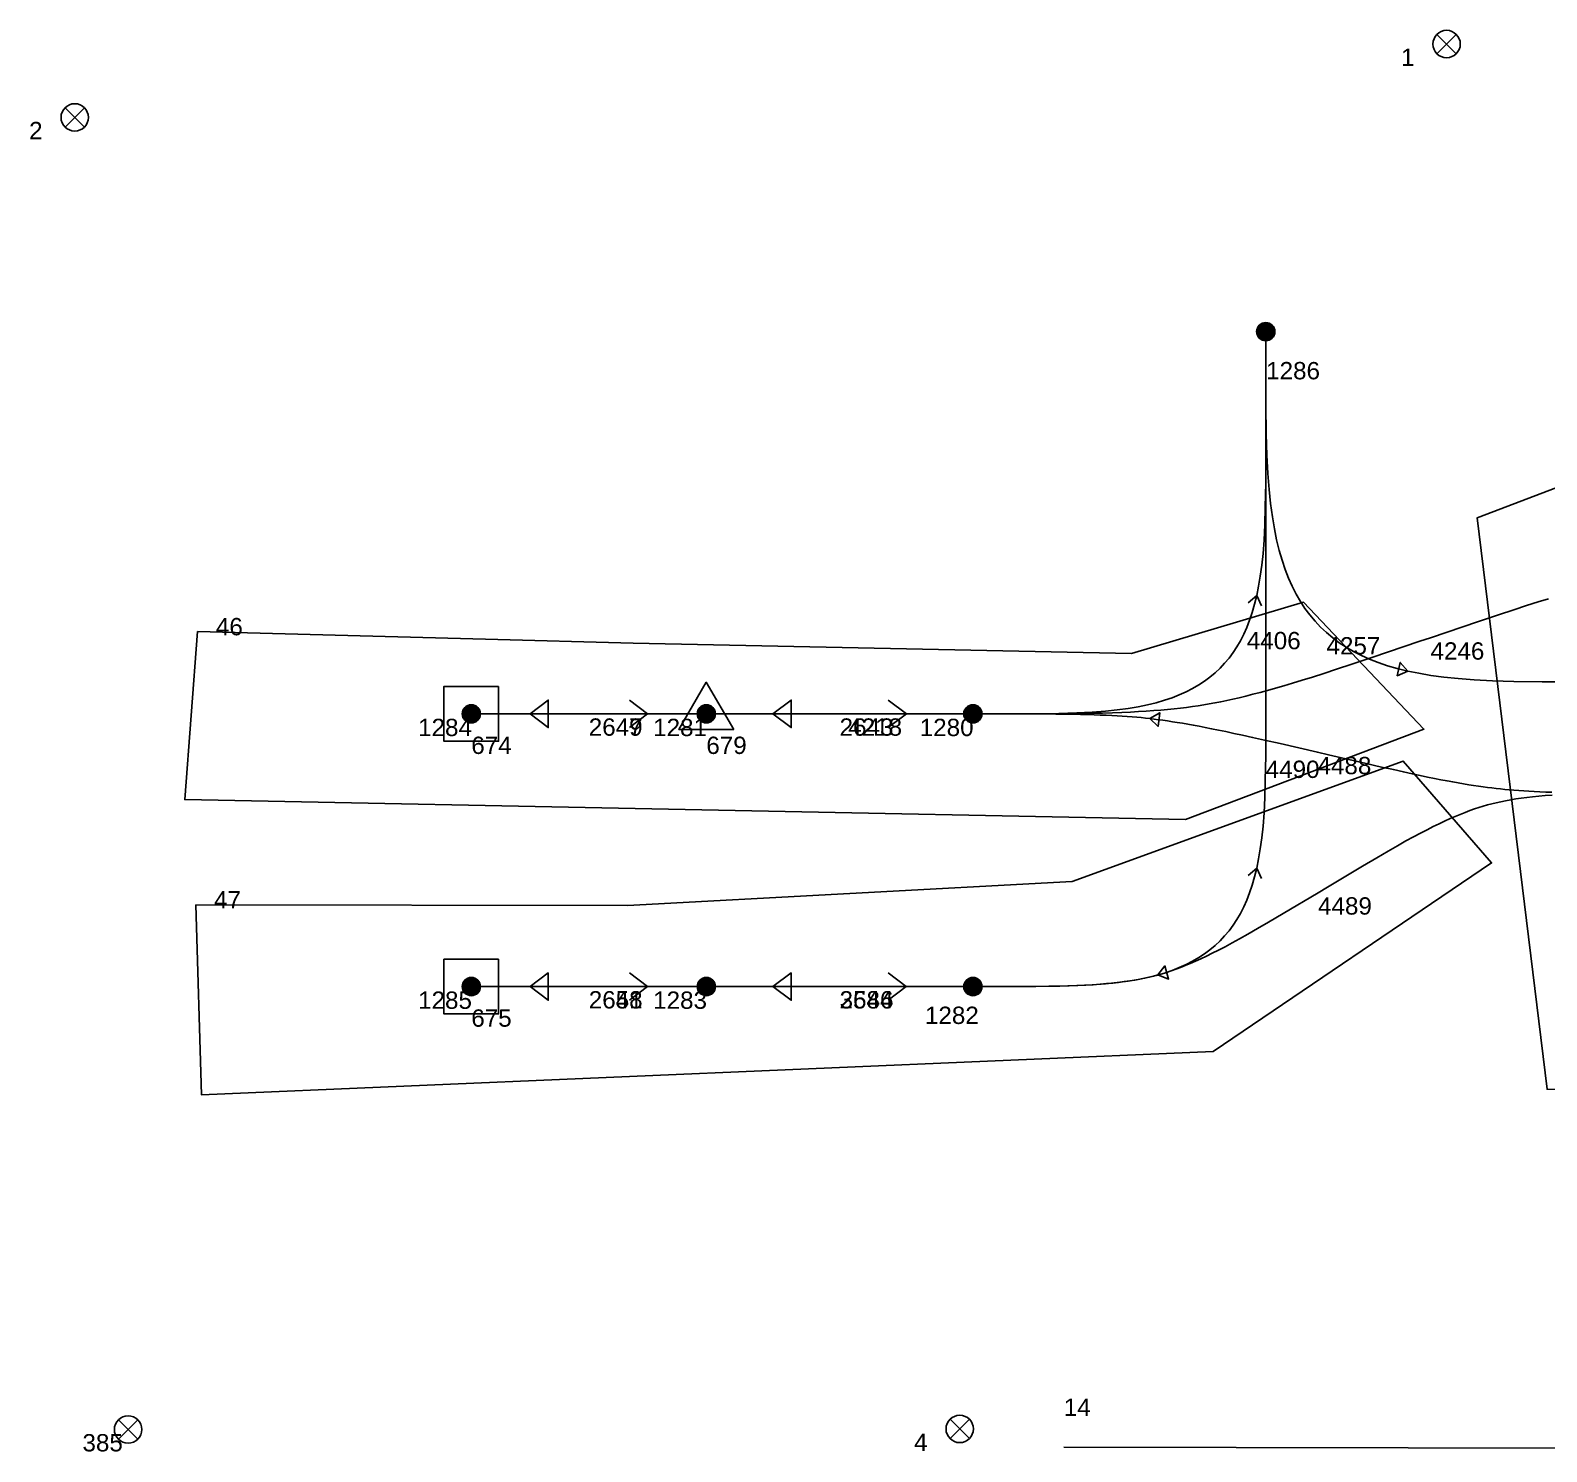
# Model space of a CAD drawing. Header units: millimetres. Extents: x 1508 to 209369, y 3688 to 146097.
# Drawn here: x 49263 to 65889, y 54105 to 69687 of the extents above; entities that cross this region are included whole.
import ezdxf

# ---------------------------------------------------------------- set-up
doc = ezdxf.new("R2010")
doc.units = ezdxf.units.MM
for name, color, linetype, true_color in [('Ndc8_Cluster', 7, 'Continuous', 0x808000), ('Ndc8_ClusterID', 7, 'Continuous', 0x808000), ('Ndc8_DrawingLine', 7, 'Continuous', 0x000000), ('Ndc8_DrawingLineID', 7, 'Continuous', 0x000000), ('Ndc8_Group_Template', 1, 'Continuous', 0xff0000), ('Ndc8_Group_TemplateID', 1, 'Continuous', 0xff0000), ('Ndc8_Home_Template', 1, 'Continuous', 0xff0000), ('Ndc8_Home_TemplateID', 1, 'Continuous', 0xff0000), ('Ndc8_Point', 7, 'Continuous', 0x000080), ('Ndc8_PointID', 7, 'Continuous', 0x000080), ('Ndc8_Reflector', 7, 'Continuous', 0x008000), ('Ndc8_ReflectorID', 7, 'Continuous', 0x008000), ('Ndc8_SD2_Forward', 5, 'Continuous', 0x0000ff), ('Ndc8_SD2_ForwardID', 5, 'Continuous', 0x0000ff), ('Ndc8_SD2_Fwd_CurveLeft', 7, 'Continuous', 0xff80c0), ('Ndc8_SD2_Fwd_CurveLeftID', 7, 'Continuous', 0xff80c0), ('Ndc8_SD2_Reverse', 5, 'Continuous', 0x0000ff), ('Ndc8_SD2_ReverseID', 5, 'Continuous', 0x0000ff)]:
    doc.layers.add(name, color=color, linetype=linetype, true_color=true_color)
doc.styles.add('Ndc8Style', font='arial.ttf', dxfattribs={"height": 0.2})

msp = doc.modelspace()

# ---------------------------------------------------------------- hatches: boundary and pattern name
at = {"layer": 'Ndc8_Point'}
h = msp.add_hatch(color=256, dxfattribs=at)
edge = h.paths.add_edge_path(flags=0)
edge.add_arc((62809, 66384), 100, 0, 360)
h = msp.add_hatch(color=256, dxfattribs=at)
edge = h.paths.add_edge_path(flags=0)
edge.add_arc((54098, 62194), 100, 0, 360)
h = msp.add_hatch(color=256, dxfattribs=at)
edge = h.paths.add_edge_path(flags=0)
edge.add_arc((56675, 62194), 100, 0, 360)
h = msp.add_hatch(color=256, dxfattribs=at)
edge = h.paths.add_edge_path(flags=0)
edge.add_arc((59598, 62194), 100, 0, 360)
h = msp.add_hatch(color=256, dxfattribs=at)
edge = h.paths.add_edge_path(flags=0)
edge.add_arc((54098, 59204), 100, 0, 360)
h = msp.add_hatch(color=256, dxfattribs=at)
edge = h.paths.add_edge_path(flags=0)
edge.add_arc((56675, 59204), 100, 0, 360)
h = msp.add_hatch(color=256, dxfattribs=at)
edge = h.paths.add_edge_path(flags=0)
edge.add_arc((59598, 59204), 100, 0, 360)

# ---------------------------------------------------------------- linework, layer by layer
at = {"layer": 'Ndc8_Cluster'}
for points in [[(70770, 66492), (65127, 64344), (65893, 58079), (72133, 58010), (74196, 56638), (76545, 62190), (82708, 65430), (79890, 69200), (70924, 68181)], [(51098, 63095), (50957, 61254), (61927, 61034), (64543, 62027), (63222, 63417), (61337, 62855), (55874, 62970), (54253, 63014)], [(51078, 60101), (51139, 58018), (62232, 58494), (65284, 60560), (64316, 61676), (60687, 60355), (55811, 60094)]]:
    msp.add_lwpolyline(points, close=True, dxfattribs=at)
at = {"layer": 'Ndc8_DrawingLine'}
msp.add_line((60594, 54154), (71779, 54136), dxfattribs=at)
at = {"layer": 'Ndc8_Group_Template'}
for points in [[(54398, 62494), (54398, 61894), (53798, 61894), (53798, 62494)], [(54398, 59504), (54398, 58904), (53798, 58904), (53798, 59504)]]:
    msp.add_lwpolyline(points, close=True, dxfattribs=at)
at = {"layer": 'Ndc8_Home_Template'}
msp.add_lwpolyline([(56975, 62021), (56375, 62021), (56675, 62540)], close=True, dxfattribs=at)
at = {"layer": 'Ndc8_Point'}
for centre in [(62809, 66384), (54098, 62194), (56675, 62194), (59598, 62194), (54098, 59204), (56675, 59204), (59598, 59204)]:
    msp.add_circle(centre, 100, dxfattribs=at)
at = {"layer": 'Ndc8_Reflector'}
for p, q in [((64898, 69643), (64686, 69431)), ((64686, 69643), (64898, 69431)), ((49856, 68839), (49644, 68627)), ((49644, 68839), (49856, 68627)), ((50441, 54454), (50229, 54242)), ((50229, 54454), (50441, 54242)), ((59559, 54460), (59347, 54248)), ((59347, 54460), (59559, 54248))]:
    msp.add_line(p, q, dxfattribs=at)
for centre in [(64792, 69537), (49750, 68733), (50335, 54348), (59453, 54354)]:
    msp.add_circle(centre, 150, dxfattribs=at)
at = {"layer": 'Ndc8_SD2_Forward'}
for points in [[(56675, 62194), (56614, 62194), (56552, 62194), (56491, 62194), (56430, 62194), (56368, 62194), (56307, 62194), (56246, 62194), (56184, 62194), (56123, 62194), (56061, 62194), (56000, 62194), (55939, 62194), (55877, 62194), (55816, 62194), (55816, 62194), (55755, 62194), (55693, 62194), (55632, 62194), (55571, 62194), (55509, 62194), (55448, 62194), (55386, 62194), (55325, 62194), (55264, 62194), (55202, 62194), (55141, 62194), (55080, 62194), (55018, 62194), (54957, 62194), (54957, 62194), (54896, 62194), (54834, 62194), (54773, 62194), (54712, 62194), (54650, 62194), (54589, 62194), (54527, 62194), (54466, 62194), (54405, 62194), (54343, 62194), (54282, 62194), (54221, 62194), (54159, 62194), (54098, 62194)], [(54742, 62194), (54942, 62044), (54942, 62344), (54742, 62194)], [(59598, 62194), (59528, 62194), (59459, 62194), (59389, 62194), (59320, 62194), (59250, 62194), (59181, 62194), (59111, 62194), (59041, 62194), (58972, 62194), (58902, 62194), (58833, 62194), (58763, 62194), (58693, 62194), (58624, 62194), (58624, 62194), (58554, 62194), (58485, 62194), (58415, 62194), (58345, 62194), (58276, 62194), (58206, 62194), (58136, 62194), (58067, 62194), (57997, 62194), (57928, 62194), (57858, 62194), (57788, 62194), (57719, 62194), (57649, 62194), (57649, 62194), (57580, 62194), (57510, 62194), (57440, 62194), (57371, 62194), (57301, 62194), (57232, 62194), (57162, 62194), (57092, 62194), (57023, 62194), (56953, 62194), (56884, 62194), (56814, 62194), (56745, 62194), (56675, 62194)], [(57406, 62194), (57606, 62044), (57606, 62344), (57406, 62194)], [(65947, 61334), (65879, 61336), (65815, 61339), (65753, 61342), (65694, 61345), (65637, 61349), (65583, 61352), (65530, 61356), (65479, 61361), (65430, 61365), (65382, 61370), (65335, 61375), (65288, 61381), (65240, 61387), (65191, 61393), (65141, 61401), (65088, 61408), (65034, 61417), (64978, 61426), (64920, 61436), (64859, 61447), (64796, 61459), (64729, 61472), (64658, 61486), (64583, 61501), (64503, 61518), (64415, 61537), (64318, 61558), (64208, 61582), (64078, 61611), (63908, 61650), (63498, 61744), (63498, 61744), (63376, 61772), (62965, 61867), (62796, 61905), (62665, 61935), (62555, 61959), (62458, 61980), (62370, 61999), (62290, 62016), (62215, 62031), (62144, 62045), (62077, 62058), (62014, 62070), (61953, 62081), (61895, 62091), (61839, 62100), (61785, 62108), (61732, 62116), (61682, 62124), (61633, 62130), (61585, 62136), (61538, 62142), (61491, 62147), (61443, 62152), (61394, 62156), (61343, 62161), (61290, 62165), (61236, 62168), (61179, 62172), (61120, 62175), (61058, 62178), (60994, 62181), (60926, 62183), (60854, 62186), (60777, 62188), (60695, 62189), (60605, 62191), (60506, 62192), (60393, 62193), (60260, 62193), (60085, 62194), (59665, 62194), (59665, 62194), (59598, 62194)], [(61538, 62142), (61629, 62056), (61646, 62205), (61538, 62142)], [(65949, 61303), (65874, 61297), (65802, 61291), (65735, 61285), (65671, 61277), (65609, 61269), (65550, 61261), (65494, 61251), (65439, 61242), (65387, 61231), (65336, 61220), (65288, 61208), (65240, 61195), (65193, 61182), (65145, 61167), (65096, 61151), (65046, 61133), (64994, 61113), (64941, 61092), (64886, 61070), (64829, 61045), (64770, 61018), (64709, 60989), (64644, 60958), (64577, 60924), (64505, 60886), (64428, 60845), (64345, 60800), (64254, 60748), (64150, 60689), (64028, 60617), (63869, 60524), (63486, 60295), (63486, 60295), (63382, 60233), (62999, 60004), (62840, 59910), (62717, 59839), (62614, 59779), (62522, 59728), (62439, 59682), (62362, 59641), (62291, 59604), (62223, 59569), (62159, 59538), (62097, 59509), (62038, 59482), (61981, 59458), (61926, 59435), (61873, 59414), (61821, 59394), (61771, 59376), (61722, 59360), (61674, 59345), (61627, 59332), (61579, 59319), (61531, 59307), (61480, 59296), (61427, 59285), (61373, 59276), (61317, 59266), (61258, 59258), (61196, 59250), (61132, 59242), (61064, 59236), (60993, 59230), (60917, 59224), (60837, 59220), (60750, 59215), (60655, 59212), (60550, 59209), (60431, 59207), (60289, 59205), (60104, 59204), (59658, 59204), (59658, 59204), (59598, 59204)], [(54742, 59204), (54942, 59054), (54942, 59354), (54742, 59204)], [(57406, 59204), (57606, 59054), (57606, 59354), (57406, 59204)], [(61627, 59332), (61743, 59286), (61704, 59431), (61627, 59332)], [(56675, 59204), (56614, 59204), (56552, 59204), (56491, 59204), (56430, 59204), (56368, 59204), (56307, 59204), (56246, 59204), (56184, 59204), (56123, 59204), (56061, 59204), (56000, 59204), (55939, 59204), (55877, 59204), (55816, 59204), (55816, 59204), (55755, 59204), (55693, 59204), (55632, 59204), (55571, 59204), (55509, 59204), (55448, 59204), (55386, 59204), (55325, 59204), (55264, 59204), (55202, 59204), (55141, 59204), (55080, 59204), (55018, 59204), (54957, 59204), (54957, 59204), (54896, 59204), (54834, 59204), (54773, 59204), (54712, 59204), (54650, 59204), (54589, 59204), (54527, 59204), (54466, 59204), (54405, 59204), (54343, 59204), (54282, 59204), (54221, 59204), (54159, 59204), (54098, 59204)], [(59598, 59204), (59528, 59204), (59459, 59204), (59389, 59204), (59320, 59204), (59250, 59204), (59181, 59204), (59111, 59204), (59041, 59204), (58972, 59204), (58902, 59204), (58833, 59204), (58763, 59204), (58693, 59204), (58624, 59204), (58624, 59204), (58554, 59204), (58485, 59204), (58415, 59204), (58345, 59204), (58276, 59204), (58206, 59204), (58136, 59204), (58067, 59204), (57997, 59204), (57928, 59204), (57858, 59204), (57788, 59204), (57719, 59204), (57649, 59204), (57649, 59204), (57580, 59204), (57510, 59204), (57440, 59204), (57371, 59204), (57301, 59204), (57232, 59204), (57162, 59204), (57092, 59204), (57023, 59204), (56953, 59204), (56884, 59204), (56814, 59204), (56745, 59204), (56675, 59204)]]:
    msp.add_lwpolyline(points, dxfattribs=at)
at = {"layer": 'Ndc8_SD2_Fwd_CurveLeft'}
for points in [[(62809, 66384), (62809, 66324), (62810, 65575), (62815, 65265), (62822, 65028), (62832, 64829), (62845, 64654), (62862, 64498), (62881, 64355), (62903, 64223), (62928, 64100), (62956, 63986), (62987, 63878), (63021, 63777), (63058, 63682), (63099, 63592), (63142, 63507), (63189, 63426), (63239, 63350), (63293, 63278), (63350, 63210), (63410, 63145), (63475, 63085), (63543, 63028), (63615, 62974), (63691, 62924), (63772, 62877), (63857, 62834), (63947, 62793), (64042, 62756), (64143, 62722), (64251, 62691), (64365, 62663), (64488, 62638), (64620, 62616), (64763, 62597), (64919, 62580), (65094, 62567), (65293, 62557), (65530, 62550), (65840, 62545), (66589, 62544)], [(64365, 62663), (64284, 62758), (64251, 62612), (64365, 62663)]]:
    msp.add_lwpolyline(points, dxfattribs=at)
at = {"layer": 'Ndc8_SD2_Reverse'}
for points in [[(59598, 62194), (59658, 62194), (60282, 62195), (60541, 62199), (60738, 62205), (60904, 62213), (61050, 62224), (61180, 62238), (61300, 62254), (61410, 62272), (61512, 62293), (61607, 62316), (61697, 62342), (61781, 62371), (61861, 62402), (61936, 62435), (62007, 62472), (62074, 62511), (62137, 62553), (62197, 62597), (62254, 62645), (62308, 62695), (62358, 62749), (62406, 62806), (62450, 62866), (62492, 62929), (62531, 62996), (62568, 63067), (62601, 63142), (62632, 63222), (62661, 63306), (62687, 63396), (62710, 63491), (62731, 63593), (62749, 63703), (62765, 63823), (62779, 63953), (62790, 64099), (62798, 64265), (62804, 64462), (62808, 64721), (62809, 65345), (62809, 65345), (62809, 66384)], [(59598, 59204), (59658, 59204), (60282, 59205), (60541, 59209), (60738, 59215), (60904, 59223), (61050, 59234), (61180, 59248), (61300, 59264), (61410, 59282), (61512, 59303), (61607, 59326), (61697, 59352), (61781, 59381), (61861, 59412), (61936, 59445), (62007, 59482), (62074, 59521), (62137, 59563), (62197, 59607), (62254, 59655), (62308, 59705), (62358, 59759), (62406, 59816), (62450, 59876), (62492, 59939), (62531, 60006), (62568, 60077), (62601, 60152), (62632, 60232), (62661, 60316), (62687, 60406), (62710, 60501), (62731, 60603), (62749, 60713), (62765, 60833), (62779, 60963), (62790, 61109), (62798, 61275), (62804, 61472), (62808, 61731), (62809, 62355), (62809, 62355), (62809, 66384)], [(59598, 62194), (59658, 62194), (60214, 62194), (60445, 62195), (60621, 62196), (60770, 62198), (60901, 62200), (61020, 62203), (61128, 62206), (61229, 62210), (61324, 62214), (61414, 62218), (61499, 62224), (61580, 62229), (61657, 62235), (61732, 62242), (61804, 62249), (61873, 62257), (61940, 62265), (62004, 62273), (62067, 62283), (62128, 62292), (62189, 62303), (62251, 62314), (62315, 62327), (62381, 62340), (62449, 62355), (62519, 62371), (62592, 62389), (62667, 62408), (62746, 62428), (62828, 62451), (62914, 62475), (63006, 62501), (63102, 62530), (63207, 62562), (63320, 62597), (63444, 62637), (63586, 62683), (63754, 62739), (63972, 62812), (64499, 62989), (64499, 62989), (64615, 63028), (65142, 63206), (65360, 63279), (65528, 63334), (65669, 63380), (65794, 63420), (65907, 63455)], [(62615, 63410), (62710, 63491), (62761, 63377)], [(54098, 62194), (54159, 62194), (54221, 62194), (54282, 62194), (54343, 62194), (54405, 62194), (54466, 62194), (54527, 62194), (54589, 62194), (54650, 62194), (54712, 62194), (54773, 62194), (54834, 62194), (54896, 62194), (54957, 62194), (54957, 62194), (55018, 62194), (55080, 62194), (55141, 62194), (55202, 62194), (55264, 62194), (55325, 62194), (55386, 62194), (55448, 62194), (55509, 62194), (55571, 62194), (55632, 62194), (55693, 62194), (55755, 62194), (55816, 62194), (55816, 62194), (55877, 62194), (55939, 62194), (56000, 62194), (56061, 62194), (56123, 62194), (56184, 62194), (56246, 62194), (56307, 62194), (56368, 62194), (56430, 62194), (56491, 62194), (56552, 62194), (56614, 62194), (56675, 62194)], [(55831, 62344), (56031, 62194), (55831, 62044)], [(56675, 62194), (56734, 62194), (56794, 62194), (56854, 62194), (56915, 62194), (56976, 62194), (57039, 62194), (57103, 62194), (57169, 62194), (57237, 62194), (57306, 62194), (57378, 62194), (57453, 62194), (57530, 62194), (57610, 62194), (57610, 62194), (57694, 62194), (57780, 62194), (57868, 62194), (57958, 62194), (58048, 62194), (58140, 62194), (58231, 62194), (58322, 62194), (58412, 62194), (58501, 62194), (58587, 62194), (58671, 62194), (58751, 62194), (58828, 62194), (58828, 62194), (58901, 62194), (58969, 62194), (59034, 62194), (59096, 62194), (59155, 62194), (59211, 62194), (59265, 62194), (59316, 62194), (59366, 62194), (59414, 62194), (59461, 62194), (59507, 62194), (59553, 62194), (59598, 62194)], [(58670, 62344), (58870, 62194), (58670, 62044)], [(62615, 60420), (62710, 60501), (62761, 60387)], [(55831, 59354), (56031, 59204), (55831, 59054)], [(58667, 59354), (58867, 59204), (58667, 59054)], [(54098, 59204), (54159, 59204), (54221, 59204), (54282, 59204), (54343, 59204), (54405, 59204), (54466, 59204), (54527, 59204), (54589, 59204), (54650, 59204), (54712, 59204), (54773, 59204), (54834, 59204), (54896, 59204), (54957, 59204), (54957, 59204), (55018, 59204), (55080, 59204), (55141, 59204), (55202, 59204), (55264, 59204), (55325, 59204), (55386, 59204), (55448, 59204), (55509, 59204), (55571, 59204), (55632, 59204), (55693, 59204), (55755, 59204), (55816, 59204), (55816, 59204), (55877, 59204), (55939, 59204), (56000, 59204), (56061, 59204), (56123, 59204), (56184, 59204), (56246, 59204), (56307, 59204), (56368, 59204), (56430, 59204), (56491, 59204), (56552, 59204), (56614, 59204), (56675, 59204)], [(56675, 59204), (56745, 59204), (56814, 59204), (56884, 59204), (56953, 59204), (57023, 59204), (57092, 59204), (57162, 59204), (57232, 59204), (57301, 59204), (57371, 59204), (57440, 59204), (57510, 59204), (57580, 59204), (57649, 59204), (57649, 59204), (57719, 59204), (57788, 59204), (57858, 59204), (57928, 59204), (57997, 59204), (58067, 59204), (58136, 59204), (58206, 59204), (58276, 59204), (58345, 59204), (58415, 59204), (58485, 59204), (58554, 59204), (58624, 59204), (58624, 59204), (58693, 59204), (58763, 59204), (58833, 59204), (58902, 59204), (58972, 59204), (59041, 59204), (59111, 59204), (59181, 59204), (59250, 59204), (59320, 59204), (59389, 59204), (59459, 59204), (59528, 59204), (59598, 59204)]]:
    msp.add_lwpolyline(points, dxfattribs=at)

# ---------------------------------------------------------------- texts
at = {"layer": 'Ndc8_ClusterID', "style": 'Ndc8Style'}
for s, p in [('46', (51298, 63055)), ('47', (51278, 60061))]:
    msp.add_text(s, height=190, dxfattribs=at).set_placement(p)
at = {"layer": 'Ndc8_DrawingLineID', "style": 'Ndc8Style'}
msp.add_text('14', height=190, dxfattribs=at).set_placement((60594, 54497))
at = {"layer": 'Ndc8_Group_TemplateID', "style": 'Ndc8Style'}
for s, p in [('674', (54098, 61754)), ('675', (54098, 58764))]:
    msp.add_text(s, height=190, dxfattribs=at).set_placement(p)
at = {"layer": 'Ndc8_Home_TemplateID', "style": 'Ndc8Style'}
msp.add_text('679', height=190, dxfattribs=at).set_placement((56675, 61754))
at = {"layer": 'Ndc8_PointID', "style": 'Ndc8Style'}
for s, p in [('1286', (62813, 65861)), ('1284', (53515, 61950)), ('1281', (56092, 61950)), ('1280', (59015, 61950)), ('1285', (53515, 58960)), ('1283', (56092, 58960)), ('1282', (59072, 58794))]:
    msp.add_text(s, height=190, dxfattribs=at).set_placement(p)
at = {"layer": 'Ndc8_ReflectorID', "style": 'Ndc8Style'}
for s, p in [('1', (64292, 69297)), ('2', (49250, 68493)), ('385', (49835, 54108)), ('4', (58953, 54114))]:
    msp.add_text(s, height=190, dxfattribs=at).set_placement(p)
at = {"layer": 'Ndc8_SD2_ForwardID', "style": 'Ndc8Style'}
for s, p in [('2647', (55386, 61954)), ('2643', (58136, 61954)), ('4488', (63376, 61532)), ('4489', (63382, 59993)), ('2648', (55386, 58964)), ('2646', (58136, 58964))]:
    msp.add_text(s, height=190, dxfattribs=at).set_placement(p)
at = {"layer": 'Ndc8_SD2_Fwd_CurveLeftID', "style": 'Ndc8Style'}
msp.add_text('4257', height=190, dxfattribs=at).set_placement((63475, 62845))
at = {"layer": 'Ndc8_SD2_ReverseID', "style": 'Ndc8Style'}
for s, p in [('4406', (62601, 62902)), ('4246', (64615, 62788)), ('2649', (55386, 61954)), ('4218', (58231, 61954)), ('4490', (62808, 61491)), ('2651', (55386, 58964)), ('3584', (58136, 58964))]:
    msp.add_text(s, height=190, dxfattribs=at).set_placement(p)

doc.saveas('drawing.dxf')
